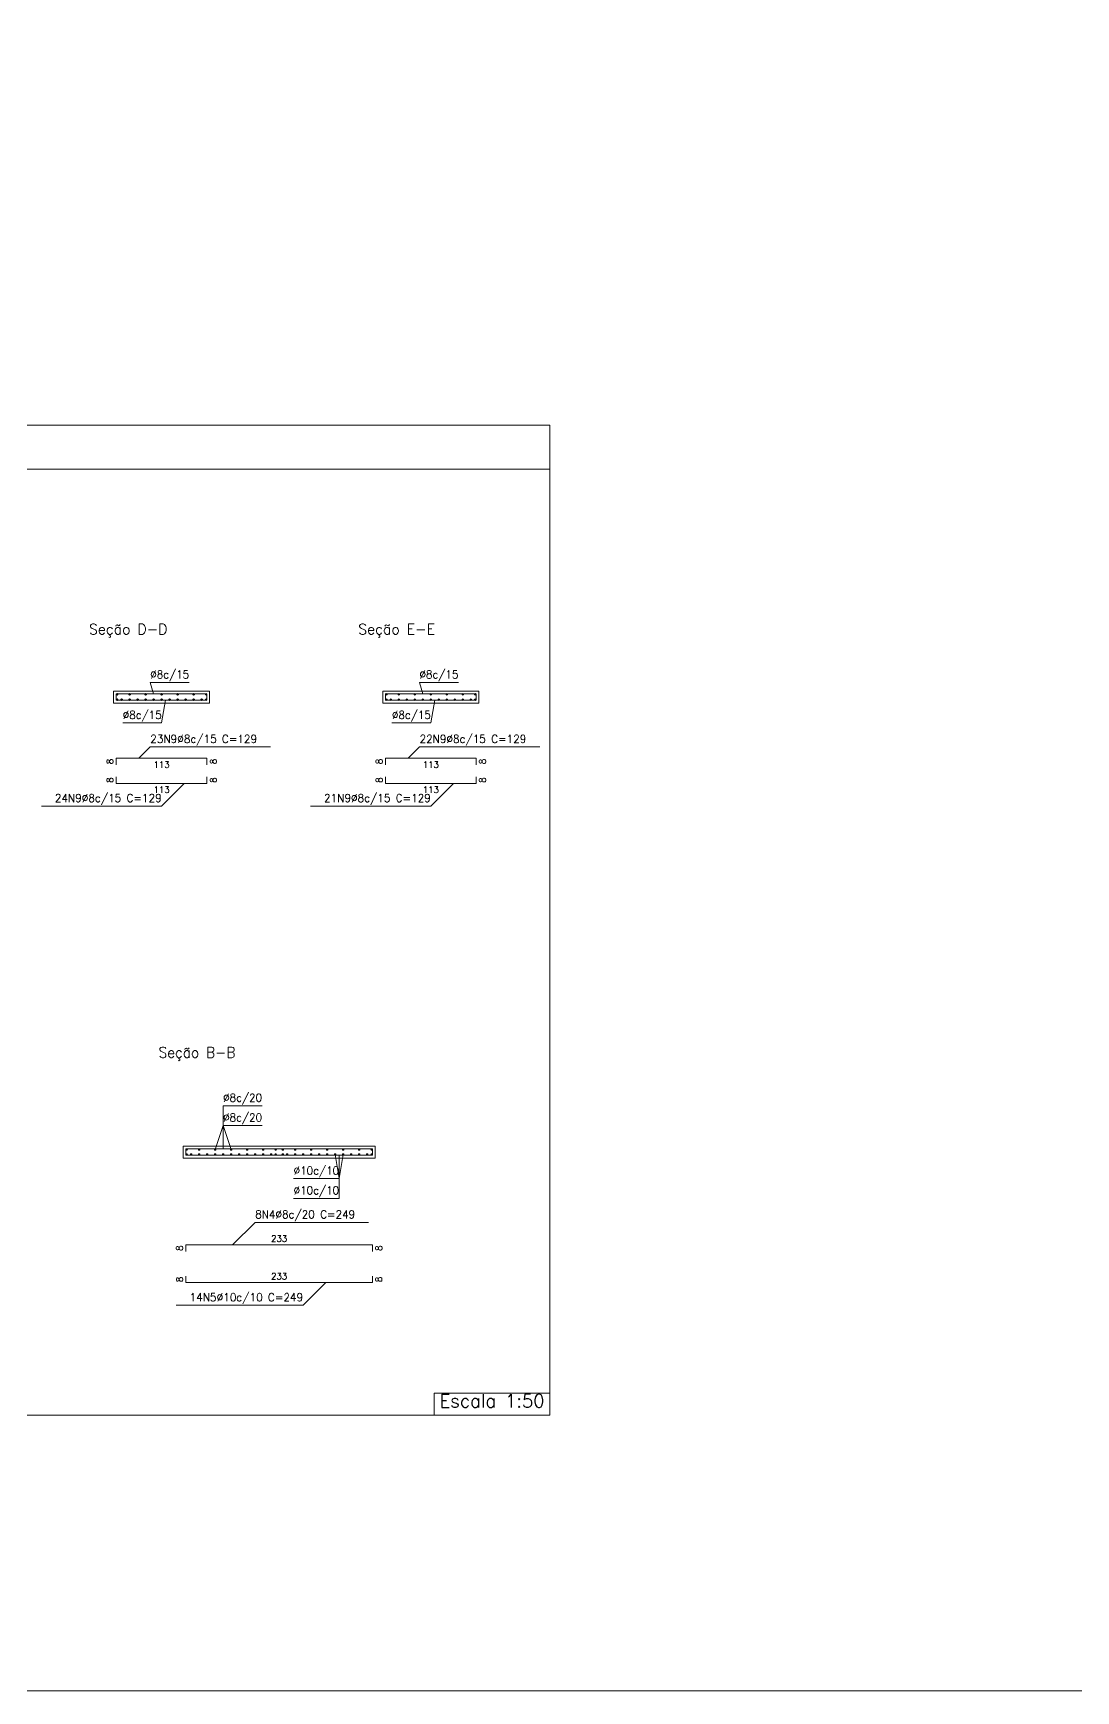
# Model space of a CAD drawing. Header units: millimetres. Extents: x 0 to 119, y 0 to 84.
# Drawn here: x 30.46 to 56.52, y 0 to 41.44 of the extents above; entities that cross this region are included whole.
import ezdxf
from ezdxf.enums import TextEntityAlignment as Align

# ---------------------------------------------------------------- set-up
doc = ezdxf.new("R2010")
doc.units = ezdxf.units.MM
for name, color, linetype, lineweight in [('ESC_BARRAS_ARMADURA_LONGITUDINAL', 4, 'Continuous', 15), ('ESC_BARRAS_ARMADURA_TRANSVERSAL', 4, 'Continuous', 15), ('ESC_CONTORNO_DA_ESCADA', 3, 'Continuous', 0), ('ESC_LINHA_DE_REFERENCIA_ARMADURA', 36, 'Continuous', 0), ('ESC_QUADRO_DO_DETALHE', 7, 'Continuous', 9), ('ESC_SECOES', 4, 'Continuous', 0), ('ESC_TEXTO_ARMADURA_LONGITUDINAL', 3, 'Continuous', 9), ('ESC_TEXTO_ARMADURA_TRANSVERSAL', 3, 'Continuous', 9), ('ESC_TITULO_DO_QUADRO', 7, 'Continuous', 0), ('QUAD_BORDA', 1, 'Continuous', 20), ('QUAD_LIMITES', 2, 'Continuous', 0)]:
    doc.layers.add(name, color=color, linetype=linetype, lineweight=lineweight)
doc.styles.add('CYPETXT', font='', dxfattribs={"height": 0.2})
doc.styles.get('CYPETXT').set_extended_font_data('romans')

msp = doc.modelspace()

# ---------------------------------------------------------------- hatches: boundary and pattern name
at = {"layer": 'ESC_BARRAS_ARMADURA_TRANSVERSAL'}
h = msp.add_hatch(color=256, dxfattribs=at)
edge = h.paths.add_edge_path(flags=0)
edge.add_arc((32.556, 24.908), 0.02, 0, 360)
h = msp.add_hatch(color=256, dxfattribs=at)
edge = h.paths.add_edge_path(flags=0)
edge.add_arc((32.87, 24.908), 0.02, 0, 360)
h = msp.add_hatch(color=256, dxfattribs=at)
edge = h.paths.add_edge_path(flags=0)
edge.add_arc((33.27, 24.908), 0.02, 0, 360)
h = msp.add_hatch(color=256, dxfattribs=at)
edge = h.paths.add_edge_path(flags=0)
edge.add_arc((33.67, 24.908), 0.02, 0, 360)
h = msp.add_hatch(color=256, dxfattribs=at)
edge = h.paths.add_edge_path(flags=0)
edge.add_arc((34.07, 24.908), 0.02, 0, 360)
h = msp.add_hatch(color=256, dxfattribs=at)
edge = h.paths.add_edge_path(flags=0)
edge.add_arc((34.47, 24.908), 0.02, 0, 360)
h = msp.add_hatch(color=256, dxfattribs=at)
edge = h.paths.add_edge_path(flags=0)
edge.add_arc((34.784, 24.908), 0.02, 0, 360)
h = msp.add_hatch(color=256, dxfattribs=at)
edge = h.paths.add_edge_path(flags=0)
edge.add_arc((39.286, 24.908), 0.02, 0, 360)
h = msp.add_hatch(color=256, dxfattribs=at)
edge = h.paths.add_edge_path(flags=0)
edge.add_arc((39.6, 24.908), 0.02, 0, 360)
h = msp.add_hatch(color=256, dxfattribs=at)
edge = h.paths.add_edge_path(flags=0)
edge.add_arc((40, 24.908), 0.02, 0, 360)
h = msp.add_hatch(color=256, dxfattribs=at)
edge = h.paths.add_edge_path(flags=0)
edge.add_arc((40.4, 24.908), 0.02, 0, 360)
h = msp.add_hatch(color=256, dxfattribs=at)
edge = h.paths.add_edge_path(flags=0)
edge.add_arc((40.8, 24.908), 0.02, 0, 360)
h = msp.add_hatch(color=256, dxfattribs=at)
edge = h.paths.add_edge_path(flags=0)
edge.add_arc((41.2, 24.908), 0.02, 0, 360)
h = msp.add_hatch(color=256, dxfattribs=at)
edge = h.paths.add_edge_path(flags=0)
edge.add_arc((41.514, 24.908), 0.02, 0, 360)
h = msp.add_hatch(color=256, dxfattribs=at)
edge = h.paths.add_edge_path(flags=0)
edge.add_arc((32.556, 24.778), 0.02, 0, 360)
h = msp.add_hatch(color=256, dxfattribs=at)
edge = h.paths.add_edge_path(flags=0)
edge.add_arc((32.67, 24.778), 0.02, 0, 360)
h = msp.add_hatch(color=256, dxfattribs=at)
edge = h.paths.add_edge_path(flags=0)
edge.add_arc((32.87, 24.778), 0.02, 0, 360)
h = msp.add_hatch(color=256, dxfattribs=at)
edge = h.paths.add_edge_path(flags=0)
edge.add_arc((33.07, 24.778), 0.02, 0, 360)
h = msp.add_hatch(color=256, dxfattribs=at)
edge = h.paths.add_edge_path(flags=0)
edge.add_arc((33.27, 24.778), 0.02, 0, 360)
h = msp.add_hatch(color=256, dxfattribs=at)
edge = h.paths.add_edge_path(flags=0)
edge.add_arc((33.47, 24.778), 0.02, 0, 360)
h = msp.add_hatch(color=256, dxfattribs=at)
edge = h.paths.add_edge_path(flags=0)
edge.add_arc((33.67, 24.778), 0.02, 0, 360)
h = msp.add_hatch(color=256, dxfattribs=at)
edge = h.paths.add_edge_path(flags=0)
edge.add_arc((33.87, 24.778), 0.02, 0, 360)
h = msp.add_hatch(color=256, dxfattribs=at)
edge = h.paths.add_edge_path(flags=0)
edge.add_arc((34.07, 24.778), 0.02, 0, 360)
h = msp.add_hatch(color=256, dxfattribs=at)
edge = h.paths.add_edge_path(flags=0)
edge.add_arc((34.27, 24.778), 0.02, 0, 360)
h = msp.add_hatch(color=256, dxfattribs=at)
edge = h.paths.add_edge_path(flags=0)
edge.add_arc((34.47, 24.778), 0.02, 0, 360)
h = msp.add_hatch(color=256, dxfattribs=at)
edge = h.paths.add_edge_path(flags=0)
edge.add_arc((34.67, 24.778), 0.02, 0, 360)
h = msp.add_hatch(color=256, dxfattribs=at)
edge = h.paths.add_edge_path(flags=0)
edge.add_arc((34.784, 24.778), 0.02, 0, 360)
h = msp.add_hatch(color=256, dxfattribs=at)
edge = h.paths.add_edge_path(flags=0)
edge.add_arc((39.286, 24.778), 0.02, 0, 360)
h = msp.add_hatch(color=256, dxfattribs=at)
edge = h.paths.add_edge_path(flags=0)
edge.add_arc((39.4, 24.778), 0.02, 0, 360)
h = msp.add_hatch(color=256, dxfattribs=at)
edge = h.paths.add_edge_path(flags=0)
edge.add_arc((39.6, 24.778), 0.02, 0, 360)
h = msp.add_hatch(color=256, dxfattribs=at)
edge = h.paths.add_edge_path(flags=0)
edge.add_arc((39.8, 24.778), 0.02, 0, 360)
h = msp.add_hatch(color=256, dxfattribs=at)
edge = h.paths.add_edge_path(flags=0)
edge.add_arc((40, 24.778), 0.02, 0, 360)
h = msp.add_hatch(color=256, dxfattribs=at)
edge = h.paths.add_edge_path(flags=0)
edge.add_arc((40.2, 24.778), 0.02, 0, 360)
h = msp.add_hatch(color=256, dxfattribs=at)
edge = h.paths.add_edge_path(flags=0)
edge.add_arc((40.4, 24.778), 0.02, 0, 360)
h = msp.add_hatch(color=256, dxfattribs=at)
edge = h.paths.add_edge_path(flags=0)
edge.add_arc((40.6, 24.778), 0.02, 0, 360)
h = msp.add_hatch(color=256, dxfattribs=at)
edge = h.paths.add_edge_path(flags=0)
edge.add_arc((40.8, 24.778), 0.02, 0, 360)
h = msp.add_hatch(color=256, dxfattribs=at)
edge = h.paths.add_edge_path(flags=0)
edge.add_arc((41, 24.778), 0.02, 0, 360)
h = msp.add_hatch(color=256, dxfattribs=at)
edge = h.paths.add_edge_path(flags=0)
edge.add_arc((41.2, 24.778), 0.02, 0, 360)
h = msp.add_hatch(color=256, dxfattribs=at)
edge = h.paths.add_edge_path(flags=0)
edge.add_arc((41.4, 24.778), 0.02, 0, 360)
h = msp.add_hatch(color=256, dxfattribs=at)
edge = h.paths.add_edge_path(flags=0)
edge.add_arc((41.514, 24.778), 0.02, 0, 360)
h = msp.add_hatch(color=256, dxfattribs=at)
edge = h.paths.add_edge_path(flags=0)
edge.add_arc((34.299, 13.532), 0.02, 0, 360)
h = msp.add_hatch(color=256, dxfattribs=at)
edge = h.paths.add_edge_path(flags=0)
edge.add_arc((34.299, 13.406), 0.02, 0, 360)
h = msp.add_hatch(color=256, dxfattribs=at)
edge = h.paths.add_edge_path(flags=0)
edge.add_arc((34.409, 13.406), 0.02, 0, 360)
h = msp.add_hatch(color=256, dxfattribs=at)
edge = h.paths.add_edge_path(flags=0)
edge.add_arc((34.609, 13.532), 0.02, 0, 360)
h = msp.add_hatch(color=256, dxfattribs=at)
edge = h.paths.add_edge_path(flags=0)
edge.add_arc((34.609, 13.406), 0.02, 0, 360)
h = msp.add_hatch(color=256, dxfattribs=at)
edge = h.paths.add_edge_path(flags=0)
edge.add_arc((34.809, 13.406), 0.02, 0, 360)
h = msp.add_hatch(color=256, dxfattribs=at)
edge = h.paths.add_edge_path(flags=0)
edge.add_arc((35.009, 13.532), 0.02, 0, 360)
h = msp.add_hatch(color=256, dxfattribs=at)
edge = h.paths.add_edge_path(flags=0)
edge.add_arc((35.009, 13.406), 0.02, 0, 360)
h = msp.add_hatch(color=256, dxfattribs=at)
edge = h.paths.add_edge_path(flags=0)
edge.add_arc((35.209, 13.406), 0.02, 0, 360)
h = msp.add_hatch(color=256, dxfattribs=at)
edge = h.paths.add_edge_path(flags=0)
edge.add_arc((35.409, 13.532), 0.02, 0, 360)
h = msp.add_hatch(color=256, dxfattribs=at)
edge = h.paths.add_edge_path(flags=0)
edge.add_arc((35.409, 13.406), 0.02, 0, 360)
h = msp.add_hatch(color=256, dxfattribs=at)
edge = h.paths.add_edge_path(flags=0)
edge.add_arc((35.609, 13.406), 0.02, 0, 360)
h = msp.add_hatch(color=256, dxfattribs=at)
edge = h.paths.add_edge_path(flags=0)
edge.add_arc((35.809, 13.532), 0.02, 0, 360)
h = msp.add_hatch(color=256, dxfattribs=at)
edge = h.paths.add_edge_path(flags=0)
edge.add_arc((35.809, 13.406), 0.02, 0, 360)
h = msp.add_hatch(color=256, dxfattribs=at)
edge = h.paths.add_edge_path(flags=0)
edge.add_arc((36.009, 13.406), 0.02, 0, 360)
h = msp.add_hatch(color=256, dxfattribs=at)
edge = h.paths.add_edge_path(flags=0)
edge.add_arc((36.209, 13.532), 0.02, 0, 360)
h = msp.add_hatch(color=256, dxfattribs=at)
edge = h.paths.add_edge_path(flags=0)
edge.add_arc((36.209, 13.406), 0.02, 0, 360)
h = msp.add_hatch(color=256, dxfattribs=at)
edge = h.paths.add_edge_path(flags=0)
edge.add_arc((36.409, 13.406), 0.02, 0, 360)
h = msp.add_hatch(color=256, dxfattribs=at)
edge = h.paths.add_edge_path(flags=0)
edge.add_arc((36.519, 13.532), 0.02, 0, 360)
h = msp.add_hatch(color=256, dxfattribs=at)
edge = h.paths.add_edge_path(flags=0)
edge.add_arc((36.519, 13.406), 0.02, 0, 360)
h = msp.add_hatch(color=256, dxfattribs=at)
edge = h.paths.add_edge_path(flags=0)
edge.add_arc((36.699, 13.532), 0.02, 0, 360)
h = msp.add_hatch(color=256, dxfattribs=at)
edge = h.paths.add_edge_path(flags=0)
edge.add_arc((36.699, 13.406), 0.02, 0, 360)
h = msp.add_hatch(color=256, dxfattribs=at)
edge = h.paths.add_edge_path(flags=0)
edge.add_arc((36.809, 13.406), 0.02, 0, 360)
h = msp.add_hatch(color=256, dxfattribs=at)
edge = h.paths.add_edge_path(flags=0)
edge.add_arc((37.009, 13.532), 0.02, 0, 360)
h = msp.add_hatch(color=256, dxfattribs=at)
edge = h.paths.add_edge_path(flags=0)
edge.add_arc((37.009, 13.406), 0.02, 0, 360)
h = msp.add_hatch(color=256, dxfattribs=at)
edge = h.paths.add_edge_path(flags=0)
edge.add_arc((37.209, 13.406), 0.02, 0, 360)
h = msp.add_hatch(color=256, dxfattribs=at)
edge = h.paths.add_edge_path(flags=0)
edge.add_arc((37.409, 13.532), 0.02, 0, 360)
h = msp.add_hatch(color=256, dxfattribs=at)
edge = h.paths.add_edge_path(flags=0)
edge.add_arc((37.409, 13.406), 0.02, 0, 360)
h = msp.add_hatch(color=256, dxfattribs=at)
edge = h.paths.add_edge_path(flags=0)
edge.add_arc((37.609, 13.406), 0.02, 0, 360)
h = msp.add_hatch(color=256, dxfattribs=at)
edge = h.paths.add_edge_path(flags=0)
edge.add_arc((37.809, 13.532), 0.02, 0, 360)
h = msp.add_hatch(color=256, dxfattribs=at)
edge = h.paths.add_edge_path(flags=0)
edge.add_arc((37.809, 13.406), 0.02, 0, 360)
h = msp.add_hatch(color=256, dxfattribs=at)
edge = h.paths.add_edge_path(flags=0)
edge.add_arc((38.009, 13.406), 0.02, 0, 360)
h = msp.add_hatch(color=256, dxfattribs=at)
edge = h.paths.add_edge_path(flags=0)
edge.add_arc((38.209, 13.532), 0.02, 0, 360)
h = msp.add_hatch(color=256, dxfattribs=at)
edge = h.paths.add_edge_path(flags=0)
edge.add_arc((38.209, 13.406), 0.02, 0, 360)
h = msp.add_hatch(color=256, dxfattribs=at)
edge = h.paths.add_edge_path(flags=0)
edge.add_arc((38.409, 13.406), 0.02, 0, 360)
h = msp.add_hatch(color=256, dxfattribs=at)
edge = h.paths.add_edge_path(flags=0)
edge.add_arc((38.609, 13.532), 0.02, 0, 360)
h = msp.add_hatch(color=256, dxfattribs=at)
edge = h.paths.add_edge_path(flags=0)
edge.add_arc((38.609, 13.406), 0.02, 0, 360)
h = msp.add_hatch(color=256, dxfattribs=at)
edge = h.paths.add_edge_path(flags=0)
edge.add_arc((38.809, 13.406), 0.02, 0, 360)
h = msp.add_hatch(color=256, dxfattribs=at)
edge = h.paths.add_edge_path(flags=0)
edge.add_arc((38.919, 13.532), 0.02, 0, 360)
h = msp.add_hatch(color=256, dxfattribs=at)
edge = h.paths.add_edge_path(flags=0)
edge.add_arc((38.919, 13.406), 0.02, 0, 360)

# ---------------------------------------------------------------- linework, layer by layer
at = {"layer": 'ESC_BARRAS_ARMADURA_LONGITUDINAL'}
for points in [[(32.538, 24.76), (32.538, 24.924), (34.802, 24.924), (34.802, 24.76)], [(32.538, 24.924), (32.538, 24.76), (34.802, 24.76), (34.802, 24.924)], [(39.268, 24.76), (39.268, 24.924), (41.532, 24.924), (41.532, 24.76)], [(39.268, 24.924), (39.268, 24.76), (41.532, 24.76), (41.532, 24.924)], [(32.538, 23.148), (32.538, 23.312), (34.802, 23.312), (34.802, 23.148)], [(39.268, 23.148), (39.268, 23.312), (41.532, 23.312), (41.532, 23.148)], [(32.538, 22.848), (32.538, 22.684), (34.802, 22.684), (34.802, 22.848)], [(39.268, 22.848), (39.268, 22.684), (41.532, 22.684), (41.532, 22.848)], [(34.277, 13.386), (34.277, 13.548), (38.941, 13.548), (38.941, 13.386)], [(34.279, 13.548), (34.279, 13.386), (38.939, 13.386), (38.939, 13.548)], [(34.277, 10.984), (34.277, 11.146), (38.941, 11.146), (38.941, 10.984)], [(34.279, 10.366), (34.279, 10.204), (38.939, 10.204), (38.939, 10.366)]]:
    msp.add_lwpolyline(points, dxfattribs=at)
at = {"layer": 'ESC_BARRAS_ARMADURA_TRANSVERSAL'}
for centre in [(32.556, 24.908), (32.87, 24.908), (33.27, 24.908), (33.67, 24.908), (34.07, 24.908), (34.47, 24.908), (34.784, 24.908), (39.286, 24.908), (39.6, 24.908), (40, 24.908), (40.4, 24.908), (40.8, 24.908), (41.2, 24.908), (41.514, 24.908), (32.556, 24.778), (32.67, 24.778), (32.87, 24.778), (33.07, 24.778), (33.27, 24.778), (33.47, 24.778), (33.67, 24.778), (33.87, 24.778), (34.07, 24.778), (34.27, 24.778), (34.47, 24.778), (34.67, 24.778), (34.784, 24.778), (39.286, 24.778), (39.4, 24.778), (39.6, 24.778), (39.8, 24.778), (40, 24.778), (40.2, 24.778), (40.4, 24.778), (40.6, 24.778), (40.8, 24.778), (41, 24.778), (41.2, 24.778), (41.4, 24.778), (41.514, 24.778), (34.299, 13.532), (34.299, 13.406), (34.409, 13.406), (34.609, 13.532), (34.609, 13.406), (34.809, 13.406), (35.009, 13.532), (35.009, 13.406), (35.209, 13.406), (35.409, 13.532), (35.409, 13.406), (35.609, 13.406), (35.809, 13.532), (35.809, 13.406), (36.009, 13.406), (36.209, 13.532), (36.209, 13.406), (36.409, 13.406), (36.519, 13.532), (36.519, 13.406), (36.699, 13.532), (36.699, 13.406), (36.809, 13.406), (37.009, 13.532), (37.009, 13.406), (37.209, 13.406), (37.409, 13.532), (37.409, 13.406), (37.609, 13.406), (37.809, 13.532), (37.809, 13.406), (38.009, 13.406), (38.209, 13.532), (38.209, 13.406), (38.409, 13.406), (38.609, 13.532), (38.609, 13.406), (38.809, 13.406), (38.919, 13.532), (38.919, 13.406)]:
    msp.add_circle(centre, 0.02, dxfattribs=at)
at = {"layer": 'ESC_CONTORNO_DA_ESCADA'}
for p, q in [((32.47, 24.992), (32.47, 24.692)), ((34.87, 24.992), (34.87, 24.692)), ((39.2, 24.992), (39.2, 24.692)), ((41.6, 24.992), (41.6, 24.692)), ((34.209, 13.616), (34.209, 13.316)), ((39.009, 13.616), (39.009, 13.316))]:
    msp.add_line(p, q, dxfattribs=at)
for points in [[(32.47, 24.992), (34.87, 24.992)], [(39.2, 24.992), (41.6, 24.992)], [(32.47, 24.692), (34.87, 24.692)], [(39.2, 24.692), (41.6, 24.692)], [(34.209, 13.616), (39.009, 13.616)], [(34.209, 13.316), (39.009, 13.316)]]:
    msp.add_lwpolyline(points, dxfattribs=at)
at = {"layer": 'ESC_LINHA_DE_REFERENCIA_ARMADURA'}
for p, q in [((33.387, 25.207), (33.47, 24.924)), ((33.387, 25.207), (34.359, 25.207)), ((40.117, 25.207), (40.2, 24.924)), ((40.117, 25.207), (41.089, 25.207)), ((33.671, 24.195), (33.77, 24.76)), ((40.401, 24.195), (40.5, 24.76)), ((32.699, 24.195), (33.671, 24.195)), ((39.429, 24.195), (40.401, 24.195)), ((33.387, 23.595), (33.104, 23.312)), ((33.387, 23.595), (36.393, 23.595)), ((40.117, 23.595), (39.834, 23.312)), ((40.117, 23.595), (43.123, 23.595)), ((33.671, 22.118), (34.236, 22.684)), ((40.401, 22.118), (40.966, 22.684)), ((30.665, 22.118), (33.671, 22.118)), ((37.395, 22.118), (40.401, 22.118)), ((35.209, 14.627), (35.209, 13.548)), ((35.209, 14.627), (36.181, 14.627)), ((35.209, 14.132), (35.009, 13.532)), ((35.209, 14.132), (35.409, 13.532)), ((38.109, 12.806), (38.009, 13.406)), ((38.109, 12.806), (38.209, 13.406)), ((38.109, 12.311), (38.109, 13.386)), ((36.969, 12.806), (38.109, 12.806)), ((38.109, 12.806), (38.109, 12.806)), ((36.969, 12.311), (38.109, 12.311)), ((36.008, 11.711), (35.443, 11.146)), ((36.008, 11.711), (38.846, 11.711)), ((37.208, 9.638), (37.774, 10.204)), ((34.034, 9.638), (37.208, 9.638))]:
    msp.add_line(p, q, dxfattribs=at)
msp.add_lwpolyline([(35.209, 14.132), (35.209, 14.132), (36.181, 14.132)], dxfattribs=at)
at = {"layer": 'ESC_QUADRO_DO_DETALHE'}
for p, q in [((43.375, 30.541), (43.375, 31.641)), ((9.515, 30.541), (43.375, 30.541)), ((9.515, 30.541), (43.375, 30.541)), ((43.375, 6.891), (43.375, 30.541)), ((40.487, 7.441), (43.375, 7.441)), ((40.487, 6.891), (40.487, 7.441)), ((9.515, 6.891), (43.375, 6.891))]:
    msp.add_line(p, q, dxfattribs=at)
msp.add_lwpolyline([(9.515, 30.541), (9.515, 31.641), (43.375, 31.641)], dxfattribs=at)
at = {"layer": 'QUAD_BORDA'}
msp.add_lwpolyline([(0, 0), (118.8, 0), (118.8, 84), (0, 84), (0, 0)], close=True, dxfattribs=at)
at = {"layer": 'QUAD_LIMITES'}
msp.add_lwpolyline([(0, 0), (118.8, 0), (118.8, 84), (0, 84), (0, 0)], close=True, dxfattribs=at)

# ---------------------------------------------------------------- texts
at = {"layer": 'ESC_BARRAS_ARMADURA_LONGITUDINAL', "style": 'CYPETXT', "width": 0.872274}
for p, p2 in [((32.458, 23.163), (32.458, 23.297)), ((35.042, 23.163), (35.042, 23.297)), ((39.188, 23.163), (39.188, 23.297)), ((41.772, 23.163), (41.772, 23.297)), ((32.458, 22.699), (32.458, 22.833)), ((35.042, 22.699), (35.042, 22.833)), ((39.188, 22.699), (39.188, 22.833)), ((41.772, 22.699), (41.772, 22.833)), ((34.197, 10.997), (34.197, 11.132)), ((39.181, 10.997), (39.181, 11.132)), ((34.199, 10.217), (34.199, 10.352)), ((39.179, 10.217), (39.179, 10.352))]:
    msp.add_text('8', height=0.16, rotation=90, dxfattribs=at).set_placement(p, p2, align=Align.FIT)
for s, p, p2 in [('113', (33.469, 23.072), (33.872, 23.072)), ('113', (40.199, 23.072), (40.602, 23.072)), ('113', (33.469, 22.444), (33.872, 22.444)), ('113', (40.199, 22.444), (40.602, 22.444)), ('233', (36.407, 11.226), (36.81, 11.226)), ('233', (36.407, 10.284), (36.81, 10.284))]:
    msp.add_text(s, height=0.16, dxfattribs=at).set_placement(p, p2, align=Align.FIT)
at = {"layer": 'ESC_SECOES', "style": 'CYPETXT'}
for s, width, p, p2 in [('Seção D-D', 0.834469, (31.856, 26.405), (33.816, 26.405)), ('Seção E-E', 0.835267, (38.586, 26.405), (40.506, 26.405)), ('Seção B-B', 0.783801, (33.595, 15.825), (35.515, 15.825))]:
    msp.add_text(s, height=0.2667, dxfattribs=dict(at, width=width)).set_placement(p, p2, align=Align.FIT)
at = {"layer": 'ESC_TEXTO_ARMADURA_LONGITUDINAL', "style": 'CYPETXT'}
for s, width, p, p2 in [('%%c8c/15', 0.827657, (33.387, 25.307), (34.359, 25.307)), ('%%c8c/15', 0.827657, (40.117, 25.307), (41.089, 25.307)), ('%%c8c/15', 0.827657, (32.699, 24.295), (33.671, 24.295)), ('%%c8c/15', 0.827657, (39.429, 24.295), (40.401, 24.295)), ('23N9%%c8c/15 C=129', 0.826063, (33.387, 23.695), (36.057, 23.695)), ('22N9%%c8c/15 C=129', 0.826063, (40.117, 23.695), (42.787, 23.695)), ('24N9%%c8c/15 C=129', 0.826063, (31.001, 22.218), (33.671, 22.218)), ('21N9%%c8c/15 C=129', 0.826063, (37.731, 22.218), (40.401, 22.218)), ('%%c8c/20', 0.827657, (35.209, 14.727), (36.181, 14.727)), ('%%c10c/10', 0.833943, (36.969, 12.411), (38.109, 12.411)), ('8N4%%c8c/20 C=249', 0.823135, (36.008, 11.811), (38.51, 11.811)), ('14N5%%c10c/10 C=249', 0.828662, (34.37, 9.738), (37.208, 9.738))]:
    msp.add_text(s, height=0.2, dxfattribs=dict(at, width=width)).set_placement(p, p2, align=Align.FIT)
at = {"layer": 'ESC_TEXTO_ARMADURA_TRANSVERSAL', "style": 'CYPETXT'}
for s, width, p, p2 in [('%%c8c/20', 0.827657, (35.209, 14.232), (36.181, 14.232)), ('%%c10c/10', 0.833943, (36.969, 12.906), (38.109, 12.906))]:
    msp.add_text(s, height=0.2, dxfattribs=dict(at, width=width)).set_placement(p, p2, align=Align.FIT)
at = {"layer": 'ESC_TITULO_DO_QUADRO', "style": 'CYPETXT', "width": 0.853289}
msp.add_text('Escala 1:50', height=0.33333, dxfattribs=at).set_placement((40.619, 7.083), (43.244, 7.083), align=Align.FIT)

doc.saveas('drawing.dxf')
